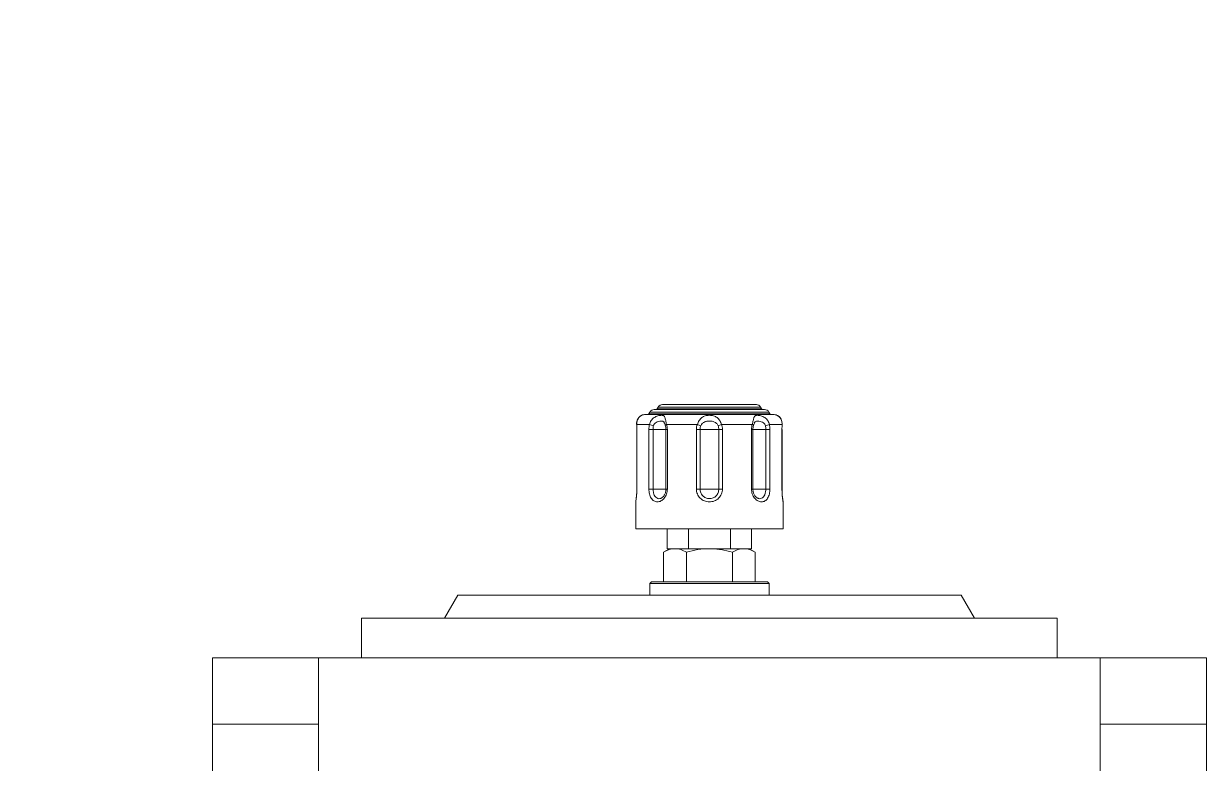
# Model space of a CAD drawing. Header units: millimetres. Extents: x 29178 to 37588, y 1365 to 7305.
# Drawn here: x 33984.4 to 34341.4, y 6585.4 to 6809.3 of the extents above; entities that cross this region are included whole.
import ezdxf

# ---------------------------------------------------------------- set-up
doc = ezdxf.new("R2010")
doc.units = ezdxf.units.MM

msp = doc.modelspace()

# ---------------------------------------------------------------- linework, layer by layer
at = {"color": 7, "linetype": 'Continuous', "lineweight": 18}
for p, q in [((34177.2, 6694.34), (34191.36, 6694.34)), ((34191.36, 6694.34), (34205.53, 6694.34)), ((34172.11, 6691.34), (34191.36, 6691.34)), ((34173.41, 6692.09), (34173.12, 6691.59)), ((34174.71, 6692.84), (34191.36, 6692.84)), ((34175.9, 6693.59), (34175.61, 6693.09)), ((34191.36, 6692.84), (34208.02, 6692.84)), ((34191.36, 6691.34), (34210.61, 6691.34)), ((34207.12, 6693.09), (34206.83, 6693.59)), ((34209.6, 6691.59), (34209.32, 6692.09)), ((34169.41, 6688.34), (34173.27, 6688.34)), ((34169.45, 6686.84), (34169.45, 6668.84)), ((34169.47, 6686.84), (34169.45, 6686.84)), ((34169.47, 6686.84), (34169.47, 6668.84)), ((34173.09, 6668.84), (34173.09, 6686.84)), ((34173.09, 6686.84), (34174.34, 6686.84)), ((34174.34, 6686.84), (34174.34, 6668.84)), ((34178.24, 6686.84), (34178.24, 6668.84)), ((34178.42, 6688.34), (34187.72, 6688.34)), ((34178.67, 6686.84), (34178.67, 6668.84)), ((34187.42, 6668.84), (34187.42, 6686.84)), ((34187.42, 6686.84), (34188.54, 6686.84)), ((34188.54, 6686.84), (34188.54, 6668.84)), ((34188.54, 6686.84), (34194.19, 6686.84)), ((34195.31, 6686.84), (34194.19, 6686.84)), ((34194.19, 6668.84), (34194.19, 6686.84)), ((34195, 6688.34), (34204.31, 6688.34)), ((34195.31, 6686.84), (34195.31, 6668.84)), ((34204.06, 6668.84), (34204.06, 6686.84)), ((34204.49, 6668.84), (34204.49, 6686.84)), ((34208.39, 6668.84), (34208.39, 6686.84)), ((34209.64, 6686.84), (34208.39, 6686.84)), ((34209.46, 6688.34), (34213.31, 6688.34)), ((34209.64, 6686.84), (34209.64, 6668.84)), ((34213.26, 6668.84), (34213.26, 6686.84)), ((34213.26, 6686.84), (34213.28, 6686.84)), ((34213.28, 6668.84), (34213.28, 6686.84)), ((34173.09, 6668.84), (34174.34, 6668.84)), ((34187.42, 6668.84), (34188.54, 6668.84)), ((34188.54, 6668.84), (34194.19, 6668.84)), ((34195.31, 6668.84), (34194.19, 6668.84)), ((34209.64, 6668.84), (34208.39, 6668.84)), ((34169.11, 6665.02), (34169.11, 6656.84)), ((34213.61, 6656.84), (34213.61, 6665.02)), ((34169.11, 6656.84), (34191.36, 6656.84)), ((34178.66, 6656.84), (34178.66, 6650.84)), ((34185.01, 6656.84), (34185.01, 6650.84)), ((34191.36, 6656.84), (34213.61, 6656.84)), ((34197.71, 6656.84), (34197.71, 6650.84)), ((34204.07, 6656.84), (34204.07, 6650.84)), ((34179.36, 6650.84), (34177.51, 6649.77)), ((34177.51, 6640.84), (34177.51, 6649.77)), ((34178.66, 6650.84), (34179.44, 6650.84)), ((34179.44, 6650.84), (34180.97, 6650.84)), ((34180.97, 6650.84), (34184.24, 6650.84)), ((34184.24, 6650.84), (34185.01, 6650.84)), ((34184.44, 6640.84), (34184.44, 6649.77)), ((34185.01, 6650.84), (34186.57, 6650.84)), ((34186.57, 6650.84), (34191.36, 6650.84)), ((34191.36, 6650.84), (34196.16, 6650.84)), ((34196.16, 6650.84), (34197.71, 6650.84)), ((34197.71, 6650.84), (34198.49, 6650.84)), ((34198.29, 6640.84), (34198.29, 6649.77)), ((34198.49, 6650.84), (34201.76, 6650.84)), ((34201.76, 6650.84), (34203.29, 6650.84)), ((34203.29, 6650.84), (34204.07, 6650.84)), ((34205.22, 6649.77), (34203.36, 6650.84)), ((34205.22, 6640.84), (34205.22, 6649.77)), ((34173.86, 6640.84), (34173.36, 6640.34)), ((34173.36, 6640.34), (34173.36, 6636.84)), ((34209.36, 6640.34), (34173.36, 6640.34)), ((34173.86, 6640.84), (34208.86, 6640.84)), ((34209.36, 6640.34), (34208.86, 6640.84)), ((34209.36, 6636.84), (34209.36, 6640.34)), ((34115.4, 6636.84), (34111.36, 6629.84)), ((34115.4, 6636.84), (34267.32, 6636.84)), ((34267.32, 6636.84), (34271.36, 6629.84)), ((34086.36, 6629.84), (34086.36, 6617.84)), ((34086.36, 6629.84), (34296.36, 6629.84)), ((34296.36, 6629.84), (34296.36, 6617.84)), ((34041.36, 6617.84), (34073.36, 6617.84)), ((34041.36, 6597.84), (34041.36, 6617.84)), ((34073.36, 6617.84), (34073.36, 6597.84)), ((34073.36, 6617.84), (34309.36, 6617.84)), ((34309.36, 6617.84), (34341.36, 6617.84)), ((34309.36, 6597.84), (34309.36, 6617.84)), ((34341.36, 6617.84), (34341.36, 6597.84)), ((34041.36, 6597.84), (34041.36, 6517.84)), ((34073.36, 6597.84), (34041.36, 6597.84)), ((34073.36, 6597.84), (34073.36, 6422.84)), ((34309.36, 6597.84), (34309.36, 6422.84)), ((34341.36, 6597.84), (34309.36, 6597.84)), ((34341.36, 6597.84), (34341.36, 6517.84))]:
    msp.add_line(p, q, dxfattribs=at)
at = {"color": 8, "linetype": 'Continuous', "lineweight": 18}
for p, q in [((34173.12, 6691.59), (34191.36, 6691.59)), ((34173.41, 6692.09), (34191.36, 6692.09)), ((34175.61, 6693.09), (34191.36, 6693.09)), ((34175.9, 6693.59), (34191.36, 6693.59)), ((34191.36, 6693.59), (34206.83, 6693.59)), ((34191.36, 6693.09), (34207.12, 6693.09)), ((34191.36, 6692.09), (34209.32, 6692.09)), ((34191.36, 6691.59), (34209.6, 6691.59)), ((34174.34, 6686.84), (34178.24, 6686.84)), ((34178.67, 6686.84), (34178.24, 6686.84)), ((34204.06, 6686.84), (34204.49, 6686.84)), ((34204.49, 6686.84), (34208.39, 6686.84)), ((34169.47, 6668.84), (34169.45, 6668.84)), ((34174.34, 6668.84), (34178.25, 6668.84)), ((34178.67, 6668.84), (34178.24, 6668.84)), ((34204.06, 6668.84), (34204.49, 6668.84)), ((34204.47, 6668.84), (34208.39, 6668.84)), ((34213.26, 6668.84), (34213.28, 6668.84))]:
    msp.add_line(p, q, dxfattribs=at)
at = {"color": 8, "linetype": 'Continuous', "lineweight": 18, "flags": 128}
for points in [[(34178.42, 6688.34), (34178.3, 6688.28), (34178.2, 6688.21), (34178.12, 6688.15), (34178.07, 6688.1), (34178.05, 6688.05), (34178.05, 6688.02)], [(34204.31, 6688.34), (34204.43, 6688.28), (34204.53, 6688.21), (34204.61, 6688.15), (34204.66, 6688.1), (34204.68, 6688.05), (34204.67, 6688.02)]]:
    msp.add_lwpolyline(points, dxfattribs=at)
at = {"color": 7, "linetype": 'Continuous', "lineweight": 18}
for centre, radius, start, end in [((34177.2, 6692.84), 1.5, 90, 150), ((34205.53, 6692.84), 1.5, 30, 90), ((34172.11, 6688.34), 3, 90, 113.7022), ((34172.69, 6691.84), 0.5, 270, 330), ((34174.71, 6691.34), 1.5, 90, 150), ((34175.17, 6693.34), 0.5, 270, 330), ((34207.55, 6693.34), 0.5, 210, 270), ((34208.02, 6691.34), 1.5, 30, 90), ((34210.04, 6691.84), 0.5, 210, 270), ((34210.61, 6688.34), 3, 66.32, 90), ((34174.64, 6690.61), 2.65, 238.928, 266.3819), ((34191.07, 6695.97), 8.33, 246.2679, 253.8319), ((34191.65, 6695.97), 8.33, 286.1681, 293.7321), ((34208.09, 6690.61), 2.65, 273.6181, 301.072), ((34213.13, 6688.29), 0.193, 293.607, 15.8128)]:
    msp.add_arc(centre, radius, start, end, dxfattribs=at)
for points, knots in [([(34170.35, 6690.71), (34170.3, 6690.66), (34170.1, 6690.5), (34169.73, 6690.01), (34169.46, 6689.25), (34169.35, 6688.64), (34169.41, 6688.31), (34169.41, 6688.27)], [0, 0, 0, 0, 0.109557, 0.410495, 0.695556, 0.966626, 1, 1, 1, 1]), ([(34170.81, 6691.04), (34170.81, 6691.04), (34170.81, 6691.04), (34170.65, 6690.95), (34170.25, 6690.66), (34169.81, 6690.14), (34169.49, 6689.37), (34169.36, 6688.71), (34169.42, 6688.31), (34169.43, 6688.22)], [0, 0, 0, 0, 0.03413, 0.182067, 0.338095, 0.560519, 0.753533, 0.938238, 1, 1, 1, 1]), ([(34170.91, 6691.09), (34170.9, 6691.09), (34170.88, 6691.08), (34170.86, 6691.07), (34170.85, 6691.06), (34170.84, 6691.06), (34170.83, 6691.05), (34170.82, 6691.05), (34170.79, 6691.03), (34170.65, 6690.96), (34170.48, 6690.82), (34170.44, 6690.78)], [0, 0, 0, 0, 0.016696, 0.034391, 0.045787, 0.057869, 0.077565, 0.123262, 0.316852, 0.810147, 1, 1, 1, 1]), ([(34173.27, 6688.34), (34173.3, 6688.56), (34173.36, 6688.76), (34173.53, 6689.16), (34173.63, 6689.35), (34173.88, 6689.7), (34174.02, 6689.86), (34174.33, 6690.16), (34174.5, 6690.29), (34174.85, 6690.53), (34175.04, 6690.63), (34175.43, 6690.8), (34175.62, 6690.88), (34176.01, 6690.99), (34176.21, 6691.03), (34176.58, 6691.08), (34176.75, 6691.1), (34177.06, 6691.1), (34177.2, 6691.08), (34177.43, 6691.03), (34177.52, 6690.99), (34177.67, 6690.88), (34177.73, 6690.81), (34177.84, 6690.63), (34177.88, 6690.53), (34178.01, 6690.18), (34178.08, 6689.87), (34178.2, 6689.34), (34178.24, 6689.15), (34178.32, 6688.76), (34178.37, 6688.56), (34178.42, 6688.34)], [0, 0, 0, 0, 0.0625, 0.0625, 0.125, 0.125, 0.1875, 0.1875, 0.25, 0.25, 0.3125, 0.3125, 0.375, 0.375, 0.4375, 0.4375, 0.5, 0.5, 0.5625, 0.5625, 0.625, 0.625, 0.6875, 0.6875, 0.75, 0.75, 0.875, 0.875, 0.9375, 0.9375, 1, 1, 1, 1]), ([(34187.72, 6688.34), (34187.78, 6688.56), (34187.86, 6688.76), (34188.03, 6689.16), (34188.14, 6689.35), (34188.36, 6689.7), (34188.49, 6689.86), (34188.76, 6690.16), (34188.91, 6690.29), (34189.22, 6690.53), (34189.38, 6690.63), (34189.73, 6690.8), (34189.92, 6690.88), (34190.3, 6690.99), (34190.5, 6691.03), (34190.92, 6691.08), (34191.14, 6691.1), (34191.58, 6691.1), (34191.8, 6691.08), (34192.22, 6691.03), (34192.42, 6690.99), (34192.81, 6690.88), (34192.99, 6690.81), (34193.34, 6690.63), (34193.51, 6690.53), (34193.97, 6690.18), (34194.25, 6689.87), (34194.59, 6689.34), (34194.69, 6689.15), (34194.87, 6688.76), (34194.94, 6688.56), (34195, 6688.34)], [0, 0, 0, 0, 0.0625, 0.0625, 0.125, 0.125, 0.1875, 0.1875, 0.25, 0.25, 0.3125, 0.3125, 0.375, 0.375, 0.4375, 0.4375, 0.5, 0.5, 0.5625, 0.5625, 0.625, 0.625, 0.6875, 0.6875, 0.75, 0.75, 0.875, 0.875, 0.9375, 0.9375, 1, 1, 1, 1]), ([(34204.31, 6688.34), (34204.36, 6688.56), (34204.4, 6688.76), (34204.49, 6689.16), (34204.53, 6689.35), (34204.61, 6689.7), (34204.64, 6689.86), (34204.72, 6690.16), (34204.76, 6690.29), (34204.84, 6690.53), (34204.89, 6690.63), (34205, 6690.8), (34205.06, 6690.88), (34205.21, 6690.99), (34205.3, 6691.03), (34205.53, 6691.08), (34205.66, 6691.1), (34205.97, 6691.1), (34206.14, 6691.08), (34206.52, 6691.03), (34206.71, 6690.99), (34207.1, 6690.88), (34207.3, 6690.81), (34207.69, 6690.63), (34207.87, 6690.53), (34208.4, 6690.18), (34208.73, 6689.87), (34209.09, 6689.34), (34209.2, 6689.15), (34209.36, 6688.76), (34209.42, 6688.56), (34209.46, 6688.34)], [0, 0, 0, 0, 0.0625, 0.0625, 0.125, 0.125, 0.1875, 0.1875, 0.25, 0.25, 0.3125, 0.3125, 0.375, 0.375, 0.4375, 0.4375, 0.5, 0.5, 0.5625, 0.5625, 0.625, 0.625, 0.6875, 0.6875, 0.75, 0.75, 0.875, 0.875, 0.9375, 0.9375, 1, 1, 1, 1]), ([(34213.32, 6688.27), (34213.32, 6688.29), (34213.38, 6688.6), (34213.28, 6689.19), (34213.03, 6689.94), (34212.6, 6690.54), (34212.17, 6690.9), (34211.89, 6691.06), (34211.94, 6691.03), (34211.87, 6691.07), (34211.85, 6691.08), (34211.83, 6691.09), (34211.82, 6691.09)], [0, 0, 0, 0, 0.010804, 0.186892, 0.367644, 0.555753, 0.749332, 0.908533, 0.984858, 0.988894, 0.993944, 1, 1, 1, 1]), ([(34213.31, 6688.34), (34213.31, 6688.59), (34213.3, 6689.18), (34212.97, 6690.04), (34212.42, 6690.74), (34211.88, 6691.06), (34211.83, 6691.08), (34211.82, 6691.09)], [0, 0, 0, 0, 0.151402, 0.353375, 0.606189, 0.861002, 1, 1, 1, 1]), ([(34169.41, 6688.34), (34169.43, 6688.11), (34169.44, 6687.86), (34169.46, 6687.36), (34169.47, 6687.1), (34169.47, 6686.84)], [0, 0, 0, 0, 0.5, 0.5, 1, 1, 1, 1]), ([(34173.09, 6686.84), (34173.09, 6687.1), (34173.1, 6687.36), (34173.16, 6687.86), (34173.21, 6688.11), (34173.27, 6688.34)], [0, 0, 0, 0, 0.5, 0.5, 1, 1, 1, 1]), ([(34174.47, 6687.97), (34174.43, 6687.79), (34174.39, 6687.61), (34174.35, 6687.23), (34174.34, 6687.04), (34174.34, 6686.84)], [0, 0, 0, 0, 0.5, 0.5, 1, 1, 1, 1]), ([(34177.57, 6689.13), (34177.57, 6689.13), (34177.57, 6689.13), (34177.65, 6689.04), (34177.8, 6688.73), (34177.94, 6688.37), (34178.02, 6688.1), (34178.05, 6688.02)], [0, 0, 0, 0, 0.089589, 0.36059, 0.60539, 0.873175, 1, 1, 1, 1]), ([(34178.03, 6688.01), (34178.08, 6687.87), (34178.22, 6687.5), (34178.22, 6687.09), (34178.22, 6686.84)], [0, 0, 0, 0, 0.403651, 1, 1, 1, 1]), ([(34178.42, 6688.34), (34178.5, 6688.11), (34178.56, 6687.86), (34178.65, 6687.36), (34178.67, 6687.1), (34178.67, 6686.84)], [0, 0, 0, 0, 0.5, 0.5, 1, 1, 1, 1]), ([(34187.42, 6686.84), (34187.42, 6687.1), (34187.44, 6687.36), (34187.55, 6687.86), (34187.62, 6688.11), (34187.72, 6688.34)], [0, 0, 0, 0, 0.5, 0.5, 1, 1, 1, 1]), ([(34188.76, 6687.97), (34188.68, 6687.79), (34188.63, 6687.61), (34188.55, 6687.23), (34188.54, 6687.04), (34188.54, 6686.84)], [0, 0, 0, 0, 0.5, 0.5, 1, 1, 1, 1]), ([(34193.97, 6687.97), (34193.92, 6688.1), (34193.86, 6688.21), (34193.71, 6688.44), (34193.62, 6688.54), (34193.44, 6688.73), (34193.33, 6688.81), (34193.12, 6688.95), (34193.01, 6689.01), (34192.67, 6689.17), (34192.42, 6689.24), (34191.9, 6689.33), (34191.63, 6689.35), (34191.23, 6689.35), (34191.1, 6689.34), (34190.83, 6689.32), (34190.7, 6689.31), (34190.44, 6689.26), (34190.31, 6689.24), (34190.07, 6689.16), (34189.95, 6689.12), (34189.71, 6689.01), (34189.6, 6688.95), (34189.39, 6688.81), (34189.29, 6688.73), (34189.01, 6688.45), (34188.86, 6688.22), (34188.76, 6687.97)], [0, 0, 0, 0, 0.0625, 0.0625, 0.125, 0.125, 0.1875, 0.1875, 0.25, 0.25, 0.375, 0.375, 0.5, 0.5, 0.5625, 0.5625, 0.625, 0.625, 0.6875, 0.6875, 0.75, 0.75, 0.8125, 0.8125, 0.875, 0.875, 1, 1, 1, 1]), ([(34194.19, 6686.84), (34194.19, 6687.04), (34194.17, 6687.23), (34194.1, 6687.6), (34194.04, 6687.79), (34193.97, 6687.97)], [0, 0, 0, 0, 0.5, 0.5, 1, 1, 1, 1]), ([(34195, 6688.34), (34195.11, 6688.11), (34195.18, 6687.86), (34195.28, 6687.36), (34195.31, 6687.1), (34195.31, 6686.84)], [0, 0, 0, 0, 0.5, 0.5, 1, 1, 1, 1]), ([(34204.06, 6686.84), (34204.06, 6687.1), (34204.08, 6687.36), (34204.16, 6687.86), (34204.23, 6688.11), (34204.31, 6688.34)], [0, 0, 0, 0, 0.5, 0.5, 1, 1, 1, 1]), ([(34204.51, 6686.84), (34204.51, 6687.02), (34204.49, 6687.43), (34204.62, 6687.81), (34204.69, 6688.02)], [0, 0, 0, 0, 0.4368165, 1, 1, 1, 1]), ([(34204.68, 6688.03), (34204.74, 6688.2), (34204.86, 6688.55), (34205.02, 6688.93), (34205.14, 6689.12), (34205.15, 6689.12), (34205.15, 6689.13)], [0, 0, 0, 0, 0.276478, 0.55201, 0.81128, 1, 1, 1, 1]), ([(34208.39, 6686.84), (34208.39, 6687.04), (34208.38, 6687.23), (34208.33, 6687.6), (34208.3, 6687.79), (34208.26, 6687.97)], [0, 0, 0, 0, 0.5, 0.5, 1, 1, 1, 1]), ([(34209.46, 6688.34), (34209.52, 6688.11), (34209.56, 6687.86), (34209.62, 6687.36), (34209.64, 6687.1), (34209.64, 6686.84)], [0, 0, 0, 0, 0.5, 0.5, 1, 1, 1, 1]), ([(34213.26, 6686.84), (34213.26, 6687.1), (34213.27, 6687.36), (34213.28, 6687.86), (34213.3, 6688.11), (34213.31, 6688.34)], [0, 0, 0, 0, 0.5, 0.5, 1, 1, 1, 1]), ([(34169.44, 6668.84), (34169.44, 6668.63), (34169.45, 6668.06), (34169.39, 6667.16), (34169.3, 6666.27), (34169.2, 6665.59), (34169.15, 6665.27), (34169.13, 6665.15), (34169.13, 6665.15), (34169.13, 6665.13), (34169.12, 6665.12), (34169.12, 6665.1), (34169.12, 6665.06), (34169.12, 6665.03), (34169.12, 6665.02)], [0, 0, 0, 0, 0.107251, 0.286993, 0.468576, 0.65302, 0.837714, 0.929903, 0.977641, 0.981222, 0.982711, 0.984979, 0.993984, 1, 1, 1, 1]), ([(34178.67, 6668.84), (34178.67, 6668.58), (34178.65, 6668.33), (34178.56, 6667.82), (34178.5, 6667.58), (34178.33, 6667.11), (34178.23, 6666.88), (34178, 6666.46), (34177.87, 6666.27), (34177.57, 6665.91), (34177.41, 6665.75), (34177.08, 6665.47), (34176.9, 6665.35), (34176.54, 6665.16), (34176.36, 6665.09), (34175.99, 6664.99), (34175.81, 6664.97), (34175.45, 6664.97), (34175.27, 6665), (34174.92, 6665.09), (34174.76, 6665.17), (34174.45, 6665.36), (34174.3, 6665.48), (34174.02, 6665.75), (34173.9, 6665.91), (34173.67, 6666.27), (34173.57, 6666.47), (34173.4, 6666.89), (34173.33, 6667.11), (34173.21, 6667.58), (34173.16, 6667.83), (34173.1, 6668.33), (34173.09, 6668.58), (34173.09, 6668.84)], [0, 0, 0, 0, 0.0625, 0.0625, 0.125, 0.125, 0.1875, 0.1875, 0.25, 0.25, 0.3125, 0.3125, 0.375, 0.375, 0.4375, 0.4375, 0.5, 0.5, 0.5625, 0.5625, 0.625, 0.625, 0.6875, 0.6875, 0.75, 0.75, 0.8125, 0.8125, 0.875, 0.875, 0.9375, 0.9375, 1, 1, 1, 1]), ([(34178.22, 6668.85), (34178.22, 6668.63), (34178.21, 6668.09), (34177.94, 6667.29), (34177.5, 6666.59), (34177.04, 6666.18), (34176.82, 6666.11), (34176.75, 6666.09)], [0, 0, 0, 0, 0.168036, 0.4127898, 0.6560484, 0.8950625, 1, 1, 1, 1]), ([(34195.31, 6668.84), (34195.31, 6668.58), (34195.28, 6668.33), (34195.18, 6667.82), (34195.11, 6667.58), (34194.9, 6667.11), (34194.78, 6666.88), (34194.49, 6666.46), (34194.33, 6666.27), (34193.96, 6665.91), (34193.76, 6665.75), (34193.33, 6665.47), (34193.1, 6665.35), (34192.62, 6665.16), (34192.38, 6665.09), (34191.87, 6664.99), (34191.61, 6664.97), (34191.1, 6664.97), (34190.85, 6665), (34190.34, 6665.09), (34190.1, 6665.17), (34189.62, 6665.36), (34189.39, 6665.48), (34188.96, 6665.75), (34188.76, 6665.91), (34188.4, 6666.27), (34188.23, 6666.47), (34187.94, 6666.89), (34187.82, 6667.11), (34187.62, 6667.58), (34187.54, 6667.83), (34187.44, 6668.33), (34187.42, 6668.58), (34187.42, 6668.84)], [0, 0, 0, 0, 0.0625, 0.0625, 0.125, 0.125, 0.1875, 0.1875, 0.25, 0.25, 0.3125, 0.3125, 0.375, 0.375, 0.4375, 0.4375, 0.5, 0.5, 0.5625, 0.5625, 0.625, 0.625, 0.6875, 0.6875, 0.75, 0.75, 0.8125, 0.8125, 0.875, 0.875, 0.9375, 0.9375, 1, 1, 1, 1]), ([(34188.54, 6668.84), (34188.54, 6668.65), (34188.55, 6668.47), (34188.62, 6668.1), (34188.68, 6667.92), (34188.81, 6667.57), (34188.9, 6667.4), (34189.1, 6667.09), (34189.22, 6666.94), (34189.48, 6666.67), (34189.62, 6666.55), (34189.93, 6666.33), (34190.09, 6666.24), (34190.61, 6666.02), (34190.99, 6665.94), (34191.55, 6665.94), (34191.74, 6665.96), (34192.11, 6666.03), (34192.28, 6666.09), (34192.63, 6666.24), (34192.8, 6666.33), (34193.1, 6666.54), (34193.25, 6666.66), (34193.51, 6666.94), (34193.62, 6667.08), (34193.82, 6667.4), (34193.91, 6667.57), (34194.05, 6667.92), (34194.1, 6668.1), (34194.17, 6668.46), (34194.19, 6668.65), (34194.19, 6668.84)], [0, 0, 0, 0, 0.0625, 0.0625, 0.125, 0.125, 0.1875, 0.1875, 0.25, 0.25, 0.3125, 0.3125, 0.375, 0.375, 0.5, 0.5, 0.5625, 0.5625, 0.625, 0.625, 0.6875, 0.6875, 0.75, 0.75, 0.8125, 0.8125, 0.875, 0.875, 0.9375, 0.9375, 1, 1, 1, 1]), ([(34209.64, 6668.84), (34209.64, 6668.58), (34209.62, 6668.33), (34209.56, 6667.82), (34209.52, 6667.58), (34209.4, 6667.11), (34209.33, 6666.88), (34209.15, 6666.46), (34209.05, 6666.27), (34208.82, 6665.91), (34208.7, 6665.75), (34208.43, 6665.47), (34208.28, 6665.35), (34207.96, 6665.16), (34207.8, 6665.09), (34207.45, 6664.99), (34207.27, 6664.97), (34206.91, 6664.97), (34206.73, 6665), (34206.36, 6665.09), (34206.18, 6665.17), (34205.82, 6665.36), (34205.64, 6665.48), (34205.31, 6665.75), (34205.15, 6665.91), (34204.86, 6666.27), (34204.73, 6666.47), (34204.49, 6666.89), (34204.39, 6667.11), (34204.23, 6667.58), (34204.16, 6667.83), (34204.08, 6668.33), (34204.06, 6668.58), (34204.06, 6668.84)], [0, 0, 0, 0, 0.0625, 0.0625, 0.125, 0.125, 0.1875, 0.1875, 0.25, 0.25, 0.3125, 0.3125, 0.375, 0.375, 0.4375, 0.4375, 0.5, 0.5, 0.5625, 0.5625, 0.625, 0.625, 0.6875, 0.6875, 0.75, 0.75, 0.8125, 0.8125, 0.875, 0.875, 0.9375, 0.9375, 1, 1, 1, 1]), ([(34205.98, 6666.09), (34205.9, 6666.11), (34205.66, 6666.2), (34205.19, 6666.63), (34204.76, 6667.35), (34204.51, 6668.13), (34204.51, 6668.65), (34204.51, 6668.85)], [0, 0, 0, 0, 0.1160184, 0.3623186, 0.6040547, 0.8474119, 1, 1, 1, 1]), ([(34213.6, 6665.15), (34213.6, 6665.15), (34213.6, 6665.15), (34213.58, 6665.23), (34213.54, 6665.52), (34213.44, 6666.14), (34213.35, 6666.99), (34213.29, 6667.92), (34213.28, 6668.56), (34213.28, 6668.84)], [0, 0, 0, 0, 0.014591, 0.11468, 0.293561, 0.482148, 0.668669, 0.85412, 1, 1, 1, 1]), ([(34213.61, 6665.02), (34213.61, 6665.02), (34213.61, 6665.05), (34213.61, 6665.08), (34213.6, 6665.12), (34213.6, 6665.13), (34213.6, 6665.13), (34213.6, 6665.13), (34213.6, 6665.14), (34213.6, 6665.15), (34213.59, 6665.19), (34213.55, 6665.41), (34213.47, 6665.99), (34213.39, 6666.52), (34213.37, 6666.88), (34213.37, 6666.91)], [0, 0, 0, 0, 0.002374, 0.02016, 0.025425, 0.027933, 0.029861, 0.032576, 0.037873, 0.053396, 0.157347, 0.421726, 0.698614, 0.974301, 1, 1, 1, 1]), ([(34180.97, 6650.84), (34180.68, 6650.84), (34180.38, 6650.82), (34179.8, 6650.72), (34179.51, 6650.65), (34178.64, 6650.37), (34178.07, 6650.1), (34177.51, 6649.77)], [0, 0, 0, 0, 0.25, 0.25, 0.5, 0.5, 1, 1, 1, 1]), ([(34184.44, 6649.77), (34183.87, 6650.1), (34183.3, 6650.37), (34182.14, 6650.74), (34181.56, 6650.84), (34180.97, 6650.84)], [0, 0, 0, 0, 0.5, 0.5, 1, 1, 1, 1]), ([(34184.44, 6649.77), (34185.56, 6650.1), (34186.72, 6650.37), (34189.03, 6650.74), (34190.19, 6650.84), (34191.36, 6650.84)], [0, 0, 0, 0, 0.5, 0.5, 1, 1, 1, 1]), ([(34191.36, 6650.84), (34191.95, 6650.84), (34192.54, 6650.82), (34193.72, 6650.72), (34194.3, 6650.65), (34196.04, 6650.36), (34197.17, 6650.1), (34198.29, 6649.77)], [0, 0, 0, 0, 0.25, 0.25, 0.5, 0.5, 1, 1, 1, 1]), ([(34201.76, 6650.84), (34201.46, 6650.84), (34201.17, 6650.82), (34200.58, 6650.72), (34200.29, 6650.65), (34199.43, 6650.37), (34198.86, 6650.1), (34198.29, 6649.77)], [0, 0, 0, 0, 0.25, 0.25, 0.5, 0.5, 1, 1, 1, 1]), ([(34205.22, 6649.77), (34204.65, 6650.1), (34204.08, 6650.37), (34202.93, 6650.74), (34202.35, 6650.84), (34201.76, 6650.84)], [0, 0, 0, 0, 0.5, 0.5, 1, 1, 1, 1])]:
    msp.add_open_spline(points, degree=3, knots=knots, dxfattribs=at)
at = {"color": 8, "linetype": 'Continuous', "lineweight": 18}
for points, knots in [([(34170.91, 6691.09), (34170.91, 6691.09), (34170.94, 6691.11), (34170.8, 6691.04), (34170.38, 6690.79), (34169.82, 6690.14), (34169.45, 6689.28), (34169.43, 6688.66), (34169.41, 6688.34)], [0, 0, 0, 0, 0.022746, 0.124904, 0.365298, 0.625496, 0.8068, 1, 1, 1, 1]), ([(34177.56, 6689.12), (34177.55, 6689.14), (34177.44, 6689.28), (34177.11, 6689.34), (34176.45, 6689.36), (34175.65, 6689.18), (34175.01, 6688.83), (34174.62, 6688.4), (34174.51, 6688.1), (34174.47, 6687.97)], [0, 0, 0, 0, 0.020081, 0.204099, 0.419134, 0.61212, 0.783677, 0.910104, 1, 1, 1, 1]), ([(34208.26, 6687.97), (34208.2, 6688.13), (34208.08, 6688.45), (34207.64, 6688.89), (34207.01, 6689.2), (34206.22, 6689.36), (34205.57, 6689.33), (34205.26, 6689.27), (34205.16, 6689.13), (34205.15, 6689.13)], [0, 0, 0, 0, 0.114889, 0.229046, 0.406619, 0.589694, 0.803626, 0.995623, 1, 1, 1, 1]), ([(34169.47, 6668.84), (34169.47, 6668.68), (34169.46, 6668.09), (34169.43, 6667.5), (34169.37, 6666.74), (34169.29, 6666.03), (34169.18, 6665.31), (34169.11, 6664.96), (34169.12, 6665.01), (34169.12, 6665.02)], [0, 0, 0, 0, 0.079344, 0.289867, 0.291955, 0.50164, 0.709282, 0.917613, 1, 1, 1, 1]), ([(34174.34, 6668.84), (34174.36, 6668.51), (34174.4, 6667.85), (34174.69, 6666.97), (34175.15, 6666.31), (34175.74, 6665.96), (34176.31, 6665.89), (34176.64, 6666.04), (34176.74, 6666.1)], [0, 0, 0, 0, 0.186455, 0.372962, 0.557904, 0.738508, 0.914137, 1, 1, 1, 1]), ([(34205.98, 6666.09), (34206.04, 6666.06), (34206.31, 6665.9), (34206.83, 6665.92), (34207.43, 6666.18), (34207.91, 6666.74), (34208.24, 6667.53), (34208.37, 6668.28), (34208.38, 6668.72), (34208.39, 6668.84)], [0, 0, 0, 0, 0.047739, 0.223, 0.395704, 0.569831, 0.748287, 0.9314, 1, 1, 1, 1]), ([(34213.6, 6665.02), (34213.61, 6665.02), (34213.61, 6665.01), (34213.52, 6665.47), (34213.4, 6666.33), (34213.29, 6667.51), (34213.27, 6668.4), (34213.26, 6668.84)], [0, 0, 0, 0, 0.129946, 0.347081, 0.566438, 0.784317, 1, 1, 1, 1])]:
    msp.add_open_spline(points, degree=3, knots=knots, dxfattribs=at)

doc.saveas('drawing.dxf')
